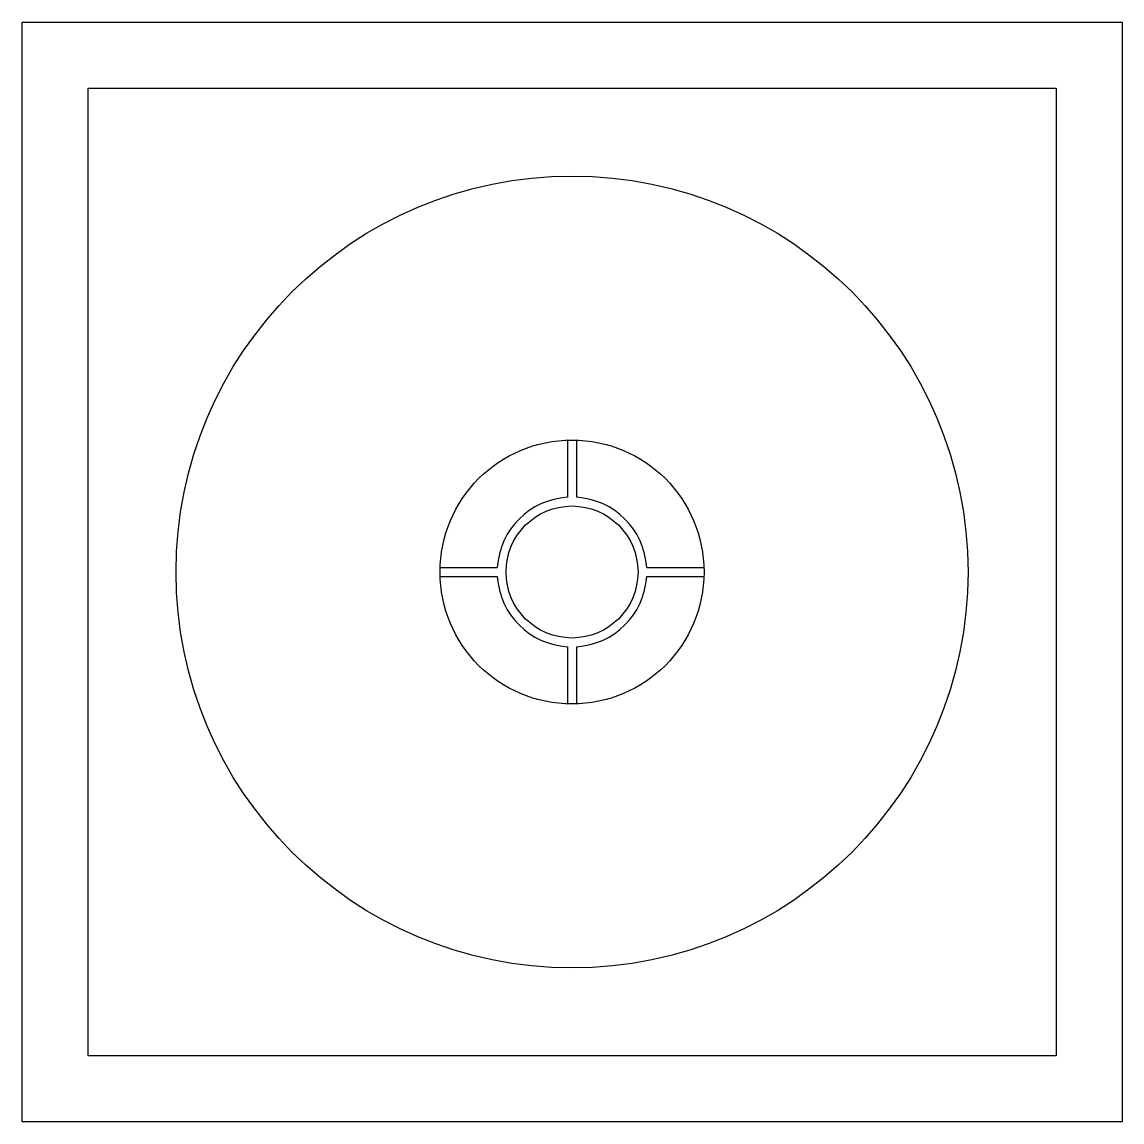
# Model space of a CAD drawing. Header units: millimetres. Extents: x -968.001 to -967.501, y 2690.098 to 2690.598.
import ezdxf

# ---------------------------------------------------------------- set-up
doc = ezdxf.new("R2010")
doc.units = ezdxf.units.MM
doc.header["$LTSCALE"] = 10
doc.layers.add('Móveis_camas', color=2, linetype='Continuous')

msp = doc.modelspace()

# ---------------------------------------------------------------- linework, layer by layer
at = {"layer": 'Móveis_camas', "color": 1}
for p, q in [((-967.7531418658039, 2690.40791426263), (-967.7531418658039, 2690.381888730725)), ((-967.749141865804, 2690.40791426263), (-967.749141865804, 2690.381888730725)), ((-967.8111085232061, 2690.349947605227), (-967.7850829913008, 2690.349947605227)), ((-967.8111085232061, 2690.345947605228), (-967.7850829913008, 2690.345947605228)), ((-967.717200740307, 2690.349947605227), (-967.6911752084017, 2690.349947605227)), ((-967.717200740307, 2690.345947605228), (-967.6911752084017, 2690.345947605228)), ((-967.7531418658039, 2690.314006479731), (-967.7531418658039, 2690.287980947825)), ((-967.749141865804, 2690.314006479731), (-967.749141865804, 2690.287980947825))]:
    msp.add_line(p, q, dxfattribs=at)
at = {"layer": 'Móveis_camas'}
msp.add_lwpolyline([(-968.0011418658037, 2690.097947605228), (-968.0011418658037, 2690.597947605228), (-967.5011418658041, 2690.597947605228), (-967.5011418658041, 2690.097947605228)], close=True, dxfattribs=at)
at = {"layer": 'Móveis_camas', "color": 1}
msp.add_lwpolyline([(-967.9711418658037, 2690.127947605228), (-967.9711418658037, 2690.567947605227), (-967.5311418658041, 2690.567947605227), (-967.5311418658041, 2690.127947605228)], close=True, dxfattribs=at)
for radius in [0.1799999999998363, 0.05999999999994543, 0.02999999999997272]:
    msp.add_circle((-967.7511418658039, 2690.347947605228), radius, dxfattribs=at)
for start, end in [(93.37228668342009, 176.6277133165799), (3.372286683420082, 86.62771331657991), (183.3722866834201, 266.6277133165799), (273.3722866834201, 356.6277133165799)]:
    msp.add_arc((-967.7511418658039, 2690.347947605228), 0.03399999999996908, start, end, dxfattribs=at)

doc.saveas('drawing.dxf')
